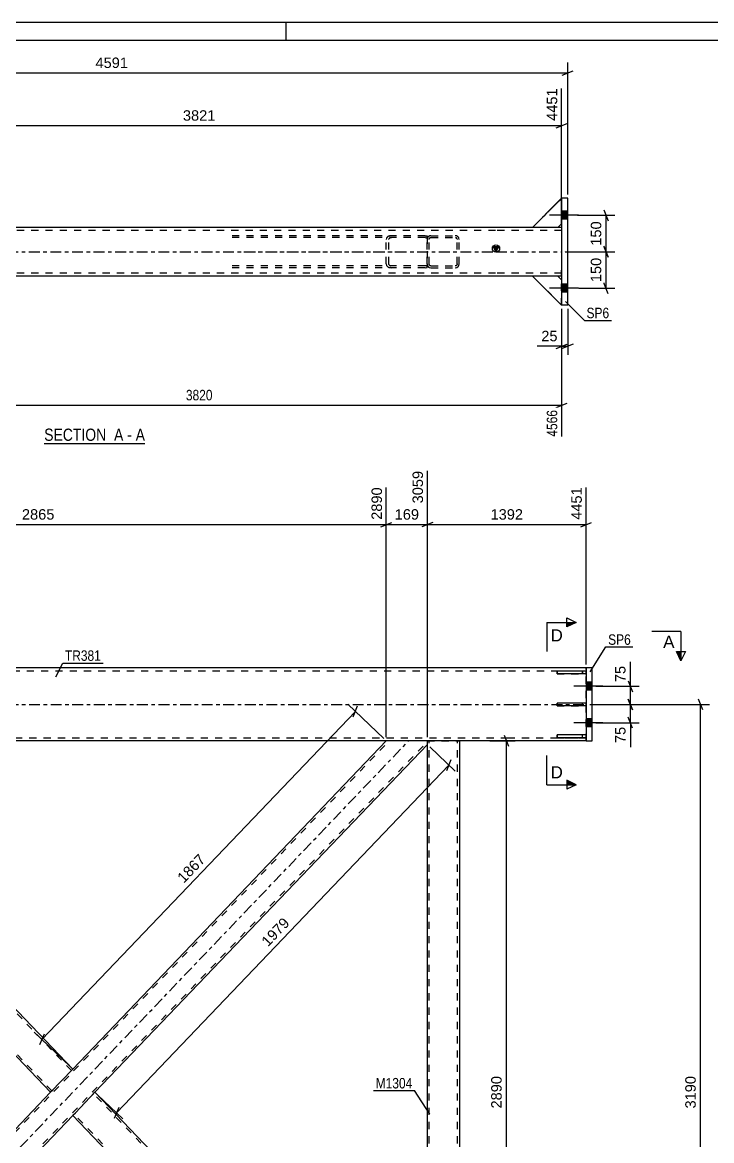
# Model space of a CAD drawing. Header units: millimetres. Extents: x 0 to 841, y 0 to 594.
# Drawn here: x 138.6 to 327.7, y 287.4 to 594 of the extents above; entities that cross this region are included whole.
import ezdxf

# ---------------------------------------------------------------- set-up
doc = ezdxf.new("R2010")
doc.units = ezdxf.units.MM
doc.linetypes.add('DXK_LINE_DOT2', pattern=[3.9198, 1.9599, -1.9599])
doc.linetypes.add('DXK_LINE_DOT3', pattern=[5.9187, 2.979, -0.9799, 0.9799, -0.9799])
doc.styles.add('Arial', font='ARIAL.TTF', dxfattribs={"height": 0.2})
doc.styles.add('Arial Narrow', font='ARIALN.TTF', dxfattribs={"height": 0.2})

# ---------------------------------------------------------------- blocks, each defined once
blk = doc.blocks.new('Unknown-318890688-1126')
at = {"color": 5, "linetype": 'Continuous'}
for p, q in [((841, 594), (0, 594)), ((211, 589), (211, 594)), ((836, 589), (5, 589))]:
    blk.add_line(p, q, dxfattribs=at)
blk = doc.blocks.new('Unknown-318890688-16 - 2944')
at = {"color": 6, "linetype": 'Continuous'}
blk.add_line((144.64, 478.52), (172.28, 478.52), dxfattribs=at)
at = {"color": 0, "linetype": 'Continuous'}
blk.add_wipeout([(162.75, 479.27), (162.75, 482.77), (144.64, 482.77), (144.64, 479.27)], dxfattribs=at)
at = {"color": 7, "linetype": 'Continuous', "style": 'Arial Narrow'}
blk.add_text('SECTION ', height=3.34, dxfattribs=at).set_placement((144.64, 479.27))
at = {"color": 0, "linetype": 'Continuous'}
blk.add_wipeout([(166.35, 479.27), (166.35, 482.77), (163.8, 482.77), (163.8, 479.27)], dxfattribs=at)
blk.add_wipeout([(168.68, 479.27), (168.68, 482.77), (167.4, 482.77), (167.4, 479.27)], dxfattribs=at)
at = {"color": 7, "linetype": 'Continuous', "style": 'Arial Narrow'}
blk.add_text('A', height=3.34, dxfattribs=at).set_placement((163.8, 479.27))
at = {"color": 0, "linetype": 'Continuous'}
blk.add_wipeout([(172.28, 479.27), (172.28, 482.77), (169.73, 482.77), (169.73, 479.27)], dxfattribs=at)
at = {"color": 7, "linetype": 'Continuous', "style": 'Arial Narrow'}
for s, p in [('A', (169.73, 479.27)), ('-', (167.4, 479.27))]:
    blk.add_text(s, height=3.34, dxfattribs=at).set_placement(p)
blk = doc.blocks.new('Part-318890688-4358 - 4290')
at = {"color": 7, "linetype": 'DXK_LINE_DOT2'}
for p, q in [((249.74, 396.98), (258.54, 396.98)), ((249.74, 396.01), (249.74, 396.98)), ((250.27, 204.31), (250.27, 396.98)), ((258.01, 204.31), (258.01, 396.98)), ((249.74, 204.31), (249.74, 205.28)), ((258.54, 204.31), (249.74, 204.31))]:
    blk.add_line(p, q, dxfattribs=at)
at = {"color": 2, "linetype": 'Continuous'}
for p, q in [((249.74, 205.28), (249.74, 396.01)), ((258.54, 396.98), (258.54, 204.31))]:
    blk.add_line(p, q, dxfattribs=at)
blk = doc.blocks.new('Part-318890688-4352 - 4290')
at = {"color": 2, "linetype": 'Continuous'}
for p, q in [((153.21, 295.05), (158.56, 300.64)), ((249.74, 205.28), (158.56, 300.64)), ((152.47, 294.28), (153.21, 295.05)), ((238.49, 204.31), (152.47, 294.28)), ((249.74, 204.83), (249.74, 205.28)), ((249.76, 204.31), (249.74, 204.83))]:
    blk.add_line(p, q, dxfattribs=at)
at = {"color": 7, "linetype": 'DXK_LINE_DOT2'}
for p, q in [((249.74, 204.51), (158.19, 300.26)), ((152.53, 294.33), (153.21, 295.05)), ((152.84, 294.66), (152.87, 294.69)), ((239.23, 204.31), (152.84, 294.66)), ((249.76, 204.31), (238.49, 204.31)), ((249.74, 204.31), (249.74, 204.51)), ((249.74, 204.33), (249.74, 204.31))]:
    blk.add_line(p, q, dxfattribs=at)
blk = doc.blocks.new('Part-318890688-4362 - 4290')
at = {"color": 2, "linetype": 'Continuous'}
for p, q in [((285.31, 406.58), (285.31, 407.38)), ((293.31, 407.38), (285.31, 407.38)), ((293.31, 406.58), (285.31, 406.58)), ((293.31, 407.38), (293.31, 406.58))]:
    blk.add_line(p, q, dxfattribs=at)
at = {"color": 7, "linetype": 'DXK_LINE_DOT2'}
for p, q in [((292.31, 406.58), (292.31, 407.38)), ((293.31, 407.38), (293.31, 407.38)), ((293.31, 407.38), (293.31, 407.38)), ((293.31, 406.58), (293.31, 406.58)), ((293.31, 406.58), (293.31, 406.58))]:
    blk.add_line(p, q, dxfattribs=at)
blk = doc.blocks.new('Part-318890688-4377 - 4290')
at = {"color": 7, "linetype": 'DXK_LINE_DOT2'}
for p, q in [((55.2, 204.51), (239.23, 396.98)), ((65.72, 204.31), (249.74, 396.78)), ((249.76, 396.98), (238.49, 396.98)), ((249.74, 396.78), (249.74, 396.98)), ((152.47, 307.01), (146.38, 300.64)), ((152.47, 294.28), (158.56, 300.64)), ((66.45, 204.31), (55.19, 204.31)), ((55.2, 204.31), (55.2, 204.51))]:
    blk.add_line(p, q, dxfattribs=at)
at = {"color": 7, "linetype": 'DXK_LINE_DOT3'}
blk.add_line((60.37, 204.31), (244.58, 396.98), dxfattribs=at)
at = {"color": 2, "linetype": 'Continuous'}
for p, q in [((238.49, 396.98), (152.47, 307.01)), ((249.74, 396.01), (158.56, 300.64)), ((249.74, 396.46), (249.76, 396.98)), ((249.74, 396.01), (249.74, 396.46)), ((55.2, 205.28), (146.38, 300.64)), ((152.47, 294.28), (66.45, 204.31)), ((55.2, 204.83), (55.19, 204.31)), ((55.2, 205.28), (55.2, 204.83))]:
    blk.add_line(p, q, dxfattribs=at)
blk = doc.blocks.new('Part-318890688-4360 - 4290')
at = {"color": 2, "linetype": 'Continuous'}
for p, q in [((285.31, 397.81), (285.31, 398.61)), ((293.31, 398.61), (285.31, 398.61)), ((293.31, 397.81), (293.31, 398.61)), ((293.31, 397.81), (285.31, 397.81))]:
    blk.add_line(p, q, dxfattribs=at)
at = {"color": 7, "linetype": 'DXK_LINE_DOT2'}
for p, q in [((292.31, 397.81), (292.31, 398.61)), ((293.31, 398.61), (293.31, 398.61)), ((293.31, 398.61), (293.31, 398.61)), ((293.31, 397.81), (293.31, 397.81)), ((293.31, 397.81), (293.31, 397.81))]:
    blk.add_line(p, q, dxfattribs=at)
blk = doc.blocks.new('Part-318890688-4318 - 4290')
at = {"color": 7, "linetype": 'DXK_LINE_DOT2'}
for p, q in [((293.31, 416.14), (285.31, 416.14)), ((285.31, 416.14), (285.31, 415.34)), ((285.31, 415.34), (293.31, 415.34)), ((292.31, 416.14), (292.31, 415.34)), ((293.31, 415.34), (293.31, 416.14))]:
    blk.add_line(p, q, dxfattribs=at)
blk = doc.blocks.new('Part-318890688-4319 - 4290')
at = {"color": 7, "linetype": 'DXK_LINE_DOT2'}
for p, q in [((293.31, 398.61), (285.31, 398.61)), ((285.31, 398.61), (285.31, 397.81)), ((292.31, 397.81), (292.31, 398.61)), ((293.31, 397.81), (293.31, 398.61)), ((285.31, 397.81), (293.31, 397.81))]:
    blk.add_line(p, q, dxfattribs=at)
blk = doc.blocks.new('Part-318890688-4324 - 4290')
at = {"color": 7, "linetype": 'DXK_LINE_DOT2'}
for p, q in [((45.8, 416.98), (45.8, 396.98)), ((63.47, 416.98), (45.8, 416.98)), ((45.8, 416.18), (271.87, 416.18)), ((271.97, 416.18), (293.31, 416.18)), ((293.31, 396.98), (293.31, 416.98)), ((271.87, 397.78), (45.8, 397.78)), ((63.47, 396.98), (45.8, 396.98)), ((293.31, 397.78), (271.97, 397.78))]:
    blk.add_line(p, q, dxfattribs=at)
at = {"color": 2, "linetype": 'Continuous'}
for p, q in [((271.87, 416.98), (63.47, 416.98)), ((293.31, 416.98), (271.97, 416.98)), ((271.87, 396.98), (63.47, 396.98)), ((293.31, 396.98), (271.97, 396.98))]:
    blk.add_line(p, q, dxfattribs=at)
at = {"color": 7, "linetype": 'DXK_LINE_DOT3'}
for p, q in [((45.8, 406.98), (271.87, 406.98)), ((271.97, 406.98), (293.31, 406.98))]:
    blk.add_line(p, q, dxfattribs=at)
blk = doc.blocks.new('Bolt-318890688-4325 - 4290')
at = {"linetype": 'Continuous'}
for points in [[(293.31, 413.08), (293.31, 410.88), (294.97, 410.88), (294.97, 413.08)], [(293.31, 413.08), (293.31, 410.88), (294.97, 410.88), (294.97, 413.08)], [(293.31, 403.08), (293.31, 400.88), (294.97, 400.88), (294.97, 403.08)], [(293.31, 403.08), (293.31, 400.88), (294.97, 400.88), (294.97, 403.08)]]:
    blk.add_hatch(color=1, dxfattribs=at).paths.add_polyline_path(points)
at = {"color": 1, "linetype": 'Continuous'}
for p, q in [((297.91, 411.98), (289.97, 411.98)), ((297.91, 411.98), (289.97, 411.98)), ((294.97, 413.08), (293.31, 413.08)), ((294.97, 413.08), (293.31, 413.08)), ((294.97, 410.88), (293.31, 410.88)), ((294.97, 410.88), (293.31, 410.88)), ((297.91, 401.98), (289.97, 401.98)), ((297.91, 401.98), (289.97, 401.98)), ((294.97, 403.08), (293.31, 403.08)), ((294.97, 403.08), (293.31, 403.08)), ((294.97, 400.88), (293.31, 400.88)), ((294.97, 400.88), (293.31, 400.88))]:
    blk.add_line(p, q, dxfattribs=at)
blk = doc.blocks.new('Part-318890688-4382 - 4290')
at = {"color": 2, "linetype": 'Continuous'}
for p, q in [((294.97, 416.98), (293.31, 416.98)), ((293.31, 416.98), (293.31, 396.98)), ((294.97, 396.98), (294.97, 416.98)), ((293.31, 396.98), (294.97, 396.98))]:
    blk.add_line(p, q, dxfattribs=at)
blk = doc.blocks.new('Part-318890688-4341 - 4290')
at = {"color": 7, "linetype": 'DXK_LINE_DOT2'}
for p, q in [((66.45, 396.98), (55.19, 396.98)), ((55.2, 396.46), (55.19, 396.98)), ((55.2, 396.78), (55.2, 396.98)), ((146.75, 301.03), (55.2, 396.78)), ((55.2, 396.01), (55.2, 396.46)), ((58.28, 392.79), (55.2, 396.01)), ((152.1, 306.62), (65.72, 396.98)), ((146.75, 301.03), (146.78, 301.06))]:
    blk.add_line(p, q, dxfattribs=at)
at = {"color": 2, "linetype": 'Continuous'}
for p, q in [((152.47, 307.01), (66.45, 396.98)), ((146.38, 300.64), (58.28, 392.79)), ((152.47, 307.01), (146.38, 300.64))]:
    blk.add_line(p, q, dxfattribs=at)
blk = doc.blocks.new('Part-318890688-4359 - 4290')
at = {"color": 7, "linetype": 'DXK_LINE_DOT2'}
for p, q in [((293.31, 407.38), (285.31, 407.38)), ((285.31, 407.38), (285.31, 406.58)), ((285.31, 406.58), (293.31, 406.58)), ((292.31, 406.58), (292.31, 407.38)), ((293.31, 406.58), (293.31, 407.38))]:
    blk.add_line(p, q, dxfattribs=at)
blk = doc.blocks.new('Part-318890688-4361 - 4290')
at = {"color": 2, "linetype": 'Continuous'}
for p, q in [((285.31, 415.34), (285.31, 416.14)), ((293.31, 416.14), (285.31, 416.14)), ((293.31, 415.34), (285.31, 415.34)), ((293.31, 416.14), (293.31, 415.34))]:
    blk.add_line(p, q, dxfattribs=at)
at = {"color": 7, "linetype": 'DXK_LINE_DOT2'}
for p, q in [((292.31, 415.34), (292.31, 416.14)), ((293.31, 416.14), (293.31, 416.14)), ((293.31, 416.14), (293.31, 416.14)), ((293.31, 415.34), (293.31, 415.34)), ((293.31, 415.34), (293.31, 415.34))]:
    blk.add_line(p, q, dxfattribs=at)
blk = doc.blocks.new('Part-318890688-3047 - 2944')
at = {"color": 7, "linetype": 'DXK_LINE_DOT2'}
for p, q in [((249.12, 535.51), (194.78, 535.51)), ((249.12, 534.97), (194.78, 534.97)), ((238.53, 534.85), (238.42, 534.44)), ((238.42, 527.77), (238.42, 534.44)), ((239.16, 534.44), (239.22, 534.65)), ((239.16, 527.77), (239.16, 534.44)), ((239.9, 535.51), (239.33, 535.43)), ((239.62, 534.93), (239.9, 534.97)), ((249.12, 535.51), (249.69, 535.43)), ((249.12, 534.97), (249.4, 534.93)), ((249.4, 534.93), (249.64, 534.82)), ((249.64, 534.82), (249.67, 534.79)), ((249.67, 534.79), (249.69, 535.43)), ((249.69, 535.43), (249.67, 535.2)), ((249.67, 535.2), (249.67, 527.02)), ((238.42, 527.77), (238.53, 527.37)), ((239.22, 527.57), (239.16, 527.77)), ((249.64, 527.4), (249.4, 527.28)), ((249.67, 527.43), (249.64, 527.4)), ((249.69, 526.79), (249.67, 527.43)), ((249.12, 527.24), (194.78, 527.24)), ((249.12, 526.71), (194.78, 526.71)), ((239.33, 526.79), (239.9, 526.71)), ((239.9, 527.24), (239.62, 527.28)), ((249.4, 527.28), (249.12, 527.24)), ((249.12, 526.71), (249.69, 526.79)), ((249.69, 526.79), (249.67, 527.02))]:
    blk.add_line(p, q, dxfattribs=at)
at = {"color": 7, "linetype": 'DXK_LINE_DOT3'}
blk.add_line((199.39, 531.11), (244.51, 531.11), dxfattribs=at)
at = {"color": 7, "linetype": 'DXK_LINE_DOT2'}
for centre, radius, start, end in [((239.67, 534.12), 1.35, 104.3889, 147.3288), ((239.78, 534.28), 0.673, 104.3889, 147.3288), ((239.67, 528.09), 1.35, 212.6712, 255.6111), ((239.78, 527.93), 0.673, 212.6712, 255.6111)]:
    blk.add_arc(centre, radius, start, end, dxfattribs=at)
blk = doc.blocks.new('Part-318890688-3053 - 2944')
at = {"color": 7, "linetype": 'DXK_LINE_DOT2'}
for p, q in [((278.57, 537.77), (286.57, 545.77)), ((286.57, 545.77), (286.57, 538.77)), ((285.57, 537.77), (278.57, 537.77)), ((286.57, 538.77), (285.57, 537.77))]:
    blk.add_line(p, q, dxfattribs=at)
at = {"color": 7, "linetype": 'DXK_LINE_DOT3'}
for p, q in [((278.57, 537.77), (286.57, 545.77)), ((286.57, 537.77), (278.57, 537.77))]:
    blk.add_line(p, q, dxfattribs=at)
blk = doc.blocks.new('Part-318890688-3055 - 2944')
at = {"color": 7, "linetype": 'DXK_LINE_DOT2'}
for p, q in [((278.57, 537.77), (286.57, 545.77)), ((286.57, 545.77), (286.57, 538.77)), ((285.57, 537.77), (278.57, 537.77)), ((286.57, 538.77), (285.57, 537.77))]:
    blk.add_line(p, q, dxfattribs=at)
at = {"color": 7, "linetype": 'DXK_LINE_DOT3'}
for p, q in [((278.57, 537.77), (286.57, 545.77)), ((286.57, 537.77), (278.57, 537.77))]:
    blk.add_line(p, q, dxfattribs=at)
blk = doc.blocks.new('Part-318890688-3019 - 2944')
at = {"color": 2, "linetype": 'Continuous'}
for p, q in [((288.24, 545.77), (286.57, 545.77)), ((286.57, 545.77), (286.57, 516.44)), ((288.24, 516.44), (288.24, 545.77)), ((288.24, 516.44), (286.57, 516.44))]:
    blk.add_line(p, q, dxfattribs=at)
at = {"color": 7, "linetype": 'DXK_LINE_DOT3'}
blk.add_line((287.4, 531.11), (287.4, 531.11), dxfattribs=at)
blk = doc.blocks.new('Part-318890688-3073 - 2944')
at = {"color": 7, "linetype": 'DXK_LINE_DOT2'}
for p, q in [((285.57, 524.44), (278.57, 524.44)), ((278.57, 524.44), (286.57, 516.44)), ((286.57, 523.44), (285.57, 524.44)), ((286.57, 516.44), (286.57, 523.44))]:
    blk.add_line(p, q, dxfattribs=at)
at = {"color": 7, "linetype": 'DXK_LINE_DOT3'}
for p, q in [((286.57, 524.44), (278.57, 524.44)), ((278.57, 524.44), (286.57, 516.44))]:
    blk.add_line(p, q, dxfattribs=at)
blk = doc.blocks.new('Part-318890688-3025 - 2944')
at = {"color": 7, "linetype": 'DXK_LINE_DOT2'}
for p, q in [((249.75, 534.85), (249.67, 534.44)), ((249.67, 527.77), (249.67, 534.44)), ((250.2, 534.44), (250.25, 534.65)), ((250.2, 527.77), (250.2, 534.44)), ((250.74, 535.51), (250.33, 535.43)), ((250.53, 534.93), (250.74, 534.97)), ((250.74, 535.51), (257.4, 535.51)), ((250.74, 534.97), (257.4, 534.97)), ((257.81, 535.43), (257.4, 535.51)), ((257.4, 534.97), (257.61, 534.93)), ((257.9, 534.65), (257.94, 534.44)), ((257.94, 527.77), (257.94, 534.44)), ((258.47, 534.44), (258.39, 534.85)), ((258.47, 527.77), (258.47, 534.44)), ((249.67, 527.77), (249.75, 527.37)), ((250.25, 527.57), (250.2, 527.77)), ((257.94, 527.77), (257.9, 527.57)), ((258.39, 527.37), (258.47, 527.77)), ((250.33, 526.79), (250.74, 526.71)), ((250.74, 527.24), (250.53, 527.28)), ((250.74, 527.24), (257.4, 527.24)), ((250.74, 526.71), (257.4, 526.71)), ((257.61, 527.28), (257.4, 527.24)), ((257.4, 526.71), (257.81, 526.79))]:
    blk.add_line(p, q, dxfattribs=at)
at = {"color": 7, "linetype": 'DXK_LINE_DOT3'}
blk.add_line((254.07, 531.11), (254.07, 531.11), dxfattribs=at)
at = {"color": 7, "linetype": 'DXK_LINE_DOT2'}
for centre, radius, start, end in [((250.74, 534.44), 1.07, 112.5, 157.5), ((250.74, 534.44), 0.533, 112.5, 157.5), ((257.4, 534.44), 0.533, 22.5, 67.5), ((257.4, 534.44), 1.07, 22.5, 67.5), ((250.74, 527.77), 1.07, 202.5, 247.5), ((250.74, 527.77), 0.533, 202.5, 247.5), ((257.4, 527.77), 0.533, 292.5, 337.5), ((257.4, 527.77), 1.07, 292.5, 337.5)]:
    blk.add_arc(centre, radius, start, end, dxfattribs=at)
blk = doc.blocks.new('Part-318890688-3049 - 2944')
at = {"color": 2, "linetype": 'Continuous'}
for p, q in [((285.57, 524.44), (278.57, 524.44)), ((278.57, 524.44), (286.57, 516.44)), ((286.57, 523.44), (285.57, 524.44))]:
    blk.add_line(p, q, dxfattribs=at)
at = {"color": 7, "linetype": 'DXK_LINE_DOT3'}
for p, q in [((286.57, 524.44), (278.57, 524.44)), ((278.57, 524.44), (286.57, 516.44))]:
    blk.add_line(p, q, dxfattribs=at)
at = {"color": 7, "linetype": 'DXK_LINE_DOT2'}
for p, q in [((286.57, 523.44), (286.57, 523.44)), ((286.57, 523.44), (286.57, 523.44)), ((286.57, 516.44), (286.57, 523.44)), ((286.57, 516.44), (286.57, 516.44)), ((286.57, 516.44), (286.57, 516.44))]:
    blk.add_line(p, q, dxfattribs=at)
blk = doc.blocks.new('Part-318890688-3052 - 2944')
at = {"color": 7, "linetype": 'DXK_LINE_DOT2'}
for p, q in [((285.57, 524.44), (278.57, 524.44)), ((278.57, 524.44), (286.57, 516.44)), ((286.57, 523.44), (285.57, 524.44)), ((286.57, 516.44), (286.57, 523.44))]:
    blk.add_line(p, q, dxfattribs=at)
at = {"color": 7, "linetype": 'DXK_LINE_DOT3'}
for p, q in [((286.57, 524.44), (278.57, 524.44)), ((278.57, 524.44), (286.57, 516.44))]:
    blk.add_line(p, q, dxfattribs=at)
blk = doc.blocks.new('Part-318890688-3054 - 2944')
at = {"color": 2, "linetype": 'Continuous'}
for p, q in [((286.57, 545.77), (278.57, 537.77)), ((285.57, 537.77), (278.57, 537.77)), ((286.57, 538.77), (285.57, 537.77))]:
    blk.add_line(p, q, dxfattribs=at)
at = {"color": 7, "linetype": 'DXK_LINE_DOT3'}
for p, q in [((278.57, 537.77), (286.57, 545.77)), ((286.57, 537.77), (278.57, 537.77))]:
    blk.add_line(p, q, dxfattribs=at)
at = {"color": 7, "linetype": 'DXK_LINE_DOT2'}
for p, q in [((286.57, 545.77), (286.57, 545.77)), ((286.57, 545.77), (286.57, 538.77)), ((286.57, 545.77), (286.57, 545.77)), ((286.57, 538.77), (286.57, 538.77)), ((286.57, 538.77), (286.57, 538.77))]:
    blk.add_line(p, q, dxfattribs=at)
blk = doc.blocks.new('Part-318890688-3063 - 2944')
at = {"linetype": 'Continuous'}
blk.add_hatch(color=2, dxfattribs=at).paths.add_polyline_path([(268.57, 531.11), (267.77, 532.51), (269.37, 532.51)])
at = {"color": 2, "linetype": 'Continuous'}
for p, q in [((45.74, 537.77), (45.74, 536.17)), ((87.71, 537.77), (55.74, 537.77)), ((268.47, 537.77), (98.4, 537.77)), ((278.57, 537.77), (268.57, 537.77)), ((286.57, 537.77), (285.57, 537.77)), ((45.74, 526.04), (45.74, 536.17)), ((286.57, 536.17), (286.57, 526.04)), ((268.57, 531.11), (267.77, 532.51)), ((267.77, 532.51), (269.37, 532.51)), ((269.37, 532.51), (268.57, 531.11)), ((45.74, 524.44), (45.74, 526.04)), ((87.77, 524.44), (55.74, 524.44)), ((268.47, 524.44), (98.47, 524.44)), ((278.57, 524.44), (268.57, 524.44)), ((286.57, 524.44), (285.57, 524.44))]:
    blk.add_line(p, q, dxfattribs=at)
at = {"color": 7, "linetype": 'DXK_LINE_DOT2'}
for p, q in [((45.74, 537.77), (45.74, 537.31)), ((55.74, 537.77), (45.74, 537.77)), ((268.47, 536.97), (45.74, 536.97)), ((98.4, 537.77), (87.71, 537.77)), ((286.57, 536.97), (268.57, 536.97)), ((285.57, 537.77), (278.57, 537.77)), ((286.57, 537.77), (286.57, 536.17)), ((286.57, 537.77), (286.57, 537.31)), ((45.74, 526.04), (45.74, 524.56)), ((268.47, 525.24), (45.74, 525.24)), ((55.74, 524.44), (45.74, 524.44)), ((98.47, 524.44), (87.77, 524.44)), ((286.57, 525.24), (268.57, 525.24)), ((285.57, 524.44), (278.57, 524.44)), ((286.57, 524.44), (286.57, 526.04))]:
    blk.add_line(p, q, dxfattribs=at)
at = {"color": 7, "linetype": 'DXK_LINE_DOT3'}
for p, q in [((45.74, 531.11), (268.47, 531.11)), ((268.57, 531.11), (286.57, 531.11))]:
    blk.add_line(p, q, dxfattribs=at)
at = {"color": 2, "linetype": 'Continuous'}
blk.add_circle((268.57, 532.01), 1, dxfattribs=at)
blk = doc.blocks.new('Bolt-318890688-3069 - 2944')
at = {"linetype": 'Continuous'}
for points in [[(286.57, 542.21), (286.57, 540.01), (288.24, 540.01), (288.24, 542.21)], [(286.57, 542.21), (286.57, 540.01), (288.24, 540.01), (288.24, 542.21)], [(286.57, 522.21), (286.57, 520.01), (288.24, 520.01), (288.24, 522.21)], [(286.57, 522.21), (286.57, 520.01), (288.24, 520.01), (288.24, 522.21)]]:
    blk.add_hatch(color=1, dxfattribs=at).paths.add_polyline_path(points)
at = {"color": 1, "linetype": 'Continuous'}
for p, q in [((291.17, 541.11), (283.24, 541.11)), ((291.17, 541.11), (283.24, 541.11)), ((288.24, 542.21), (286.57, 542.21)), ((288.24, 542.21), (286.57, 542.21)), ((288.24, 540.01), (286.57, 540.01)), ((288.24, 540.01), (286.57, 540.01)), ((288.24, 522.21), (286.57, 522.21)), ((288.24, 522.21), (286.57, 522.21)), ((291.17, 521.11), (283.24, 521.11)), ((291.17, 521.11), (283.24, 521.11)), ((288.24, 520.01), (286.57, 520.01)), ((288.24, 520.01), (286.57, 520.01))]:
    blk.add_line(p, q, dxfattribs=at)
blk = doc.blocks.new('StraightDimension-318890688-4798 - 4290')
at = {"color": 7, "linetype": 'Continuous'}
for p, q in [((250.46, 395.32), (257.39, 388.7)), ((164.47, 294.99), (255.65, 390.36)), ((255.05, 388.86), (256.25, 391.85)), ((159.28, 299.95), (166.2, 293.33)), ((165.07, 296.49), (163.87, 293.49))]:
    blk.add_line(p, q, dxfattribs=at)
at = {"color": 0}
blk.add_wipeout([(213.01, 346.84), (209.97, 349.74), (202.99, 342.45), (206.03, 339.54)], dxfattribs=at)
at = {"color": 3, "style": 'Arial'}
blk.add_text('1979', height=2.865, rotation=46.2835, dxfattribs=at).set_placement((206.01, 340.39))
blk = doc.blocks.new('StraightDimension-318890688-4832 - 4290')
at = {"color": 7, "linetype": 'Continuous'}
for p, q in [((143.98, 315.13), (230, 405.09)), ((237.77, 397.67), (227.94, 407.06)), ((229.4, 403.59), (230.6, 406.59)), ((151.75, 307.7), (141.92, 317.1)), ((144.59, 316.62), (143.38, 313.63))]:
    blk.add_line(p, q, dxfattribs=at)
at = {"color": 0}
blk.add_wipeout([(189.94, 364.28), (186.9, 367.18), (179.93, 359.88), (182.96, 356.98)], dxfattribs=at)
at = {"color": 3, "style": 'Arial'}
blk.add_text('1867', height=2.865, rotation=46.2835, dxfattribs=at).set_placement((182.94, 357.83))
blk = doc.blocks.new('StraightDimension-318890688-4536 - 4290')
at = {"color": 7, "linetype": 'Continuous'}
for p, q in [((47.47, 432.2), (47.47, 470.15)), ((238.49, 397.98), (238.49, 466.5)), ((48.97, 456.91), (45.97, 455.71)), ((236.99, 455.71), (239.99, 456.91)), ((47.47, 456.31), (238.49, 456.31))]:
    blk.add_line(p, q, dxfattribs=at)
at = {"color": 0, "linetype": 'Continuous'}
blk.add_wipeout([(237.89, 467.1), (233.69, 467.1), (233.69, 457.01), (237.89, 457.01)], dxfattribs=at)
at = {"color": 0}
blk.add_wipeout([(148.03, 457.06), (148.03, 461.26), (137.93, 461.26), (137.93, 457.06)], dxfattribs=at)
at = {"color": 3, "linetype": 'Continuous', "style": 'Arial'}
blk.add_text('2890', height=2.865, rotation=90.0002, dxfattribs=at).set_placement((237.29, 457.61))
at = {"color": 3, "style": 'Arial'}
blk.add_text('2865', height=2.865, dxfattribs=at).set_placement((138.53, 457.66))
blk = doc.blocks.new('StraightDimension-318890688-4549 - 4290')
at = {"color": 7, "linetype": 'Continuous'}
for p, q in [((249.74, 397.98), (249.74, 471)), ((238.49, 397.98), (238.49, 466.5)), ((236.99, 455.71), (239.99, 456.91)), ((251.24, 456.91), (248.24, 455.71)), ((238.49, 456.31), (249.74, 456.31))]:
    blk.add_line(p, q, dxfattribs=at)
at = {"color": 0}
blk.add_wipeout([(248.05, 457.06), (248.05, 461.26), (240.18, 461.26), (240.18, 457.06)], dxfattribs=at)
at = {"color": 0, "linetype": 'Continuous'}
blk.add_wipeout([(249.14, 471.6), (244.94, 471.6), (244.94, 461.51), (249.14, 461.51)], dxfattribs=at)
at = {"color": 3, "linetype": 'Continuous', "style": 'Arial'}
blk.add_text('3059', height=2.865, rotation=90.0002, dxfattribs=at).set_placement((248.54, 462.11))
at = {"color": 3, "style": 'Arial'}
blk.add_text('169', height=2.865, dxfattribs=at).set_placement((240.78, 457.66))
blk = doc.blocks.new('StraightDimension-318890688-4562 - 4290')
at = {"color": 7, "linetype": 'Continuous'}
for p, q in [((249.74, 397.98), (249.74, 471)), ((293.31, 417.98), (293.31, 466.5)), ((251.24, 456.91), (248.24, 455.71)), ((291.81, 455.71), (294.81, 456.91)), ((249.74, 456.31), (293.31, 456.31))]:
    blk.add_line(p, q, dxfattribs=at)
at = {"color": 0, "linetype": 'Continuous'}
blk.add_wipeout([(292.71, 467.1), (288.51, 467.1), (288.51, 457.01), (292.71, 457.01)], dxfattribs=at)
at = {"color": 0}
blk.add_wipeout([(276.57, 457.06), (276.57, 461.26), (266.48, 461.26), (266.48, 457.06)], dxfattribs=at)
at = {"color": 3, "linetype": 'Continuous', "style": 'Arial'}
blk.add_text('4451', height=2.865, rotation=90.0002, dxfattribs=at).set_placement((292.11, 457.61))
at = {"color": 3, "style": 'Arial'}
blk.add_text('1392', height=2.865, dxfattribs=at).set_placement((267.08, 457.66))
blk = doc.blocks.new('StraightDimension-318890688-4812 - 4290')
at = {"color": 7, "linetype": 'Continuous'}
for p, q in [((304.85, 408.48), (306.05, 405.48)), ((294.31, 406.98), (307.85, 406.98)), ((305.45, 401.98), (305.45, 406.98)), ((295.97, 401.98), (307.85, 401.98)), ((306.05, 400.48), (304.85, 403.48))]:
    blk.add_line(p, q, dxfattribs=at)
at = {"color": 0}
blk.add_wipeout([(304.7, 401.45), (300.5, 401.45), (300.5, 395.8), (304.7, 395.8)], dxfattribs=at)
at = {"color": 7, "linetype": 'Continuous'}
blk.add_line((305.45, 401.98), (305.45, 395.28), dxfattribs=at)
blk.add_line((305.45, 401.98), (305.45, 395.28), dxfattribs=at)
at = {"color": 3, "style": 'Arial'}
blk.add_text('75', height=2.865, rotation=90.0002, dxfattribs=at).set_placement((304.1, 396.4))
blk = doc.blocks.new('StraightDimension-318890688-4821 - 4290')
at = {"color": 7, "linetype": 'Continuous'}
for p, q in [((295.97, 411.98), (307.85, 411.98)), ((304.85, 413.48), (306.05, 410.48)), ((305.45, 406.98), (305.45, 411.98)), ((306.05, 405.48), (304.85, 408.48)), ((294.31, 406.98), (307.85, 406.98))]:
    blk.add_line(p, q, dxfattribs=at)
at = {"color": 0}
blk.add_wipeout([(304.7, 418.15), (300.5, 418.15), (300.5, 412.5), (304.7, 412.5)], dxfattribs=at)
at = {"color": 7, "linetype": 'Continuous'}
blk.add_line((305.45, 411.98), (305.45, 418.67), dxfattribs=at)
blk.add_line((305.45, 411.98), (305.45, 418.67), dxfattribs=at)
at = {"color": 3, "style": 'Arial'}
blk.add_text('75', height=2.865, rotation=90.0002, dxfattribs=at).set_placement((304.1, 413.1))
blk = doc.blocks.new('StraightDimension-318890688-4860 - 4290')
at = {"color": 7, "linetype": 'Continuous'}
for p, q in [((266.89, 396.98), (273.87, 396.98)), ((272.07, 395.48), (270.87, 398.48)), ((271.47, 204.31), (271.47, 396.98)), ((270.87, 205.81), (272.07, 202.81)), ((264.41, 204.31), (273.87, 204.31))]:
    blk.add_line(p, q, dxfattribs=at)
at = {"color": 0}
blk.add_wipeout([(270.72, 305.69), (266.52, 305.69), (266.52, 295.6), (270.72, 295.6)], dxfattribs=at)
at = {"color": 3, "style": 'Arial'}
blk.add_text('2890', height=2.865, rotation=90.0002, dxfattribs=at).set_placement((270.12, 296.2))
blk = doc.blocks.new('StraightDimension-318890688-4871 - 4290')
at = {"color": 7, "linetype": 'Continuous'}
for p, q in [((325.31, 405.48), (324.11, 408.48)), ((294.31, 406.98), (327.11, 406.98)), ((324.71, 194.31), (324.71, 406.98)), ((285.64, 194.31), (327.11, 194.31)), ((324.11, 195.81), (325.31, 192.81))]:
    blk.add_line(p, q, dxfattribs=at)
at = {"color": 0}
blk.add_wipeout([(323.96, 305.69), (319.76, 305.69), (319.76, 295.6), (323.96, 295.6)], dxfattribs=at)
at = {"color": 3, "style": 'Arial'}
blk.add_text('3190', height=2.865, rotation=90.0002, dxfattribs=at).set_placement((323.36, 296.2))
blk = doc.blocks.new('StraightDimension-318890688-3116 - 2944')
at = {"color": 7, "linetype": 'Continuous'}
for p, q in [((87.71, 538.77), (87.71, 573.66)), ((286.57, 538.77), (286.57, 575.88)), ((89.21, 566.29), (86.21, 565.09)), ((87.71, 565.69), (286.57, 565.69)), ((285.07, 565.09), (288.07, 566.29))]:
    blk.add_line(p, q, dxfattribs=at)
at = {"color": 0, "linetype": 'Continuous'}
blk.add_wipeout([(285.97, 576.48), (281.77, 576.48), (281.77, 566.39), (285.97, 566.39)], dxfattribs=at)
at = {"color": 0}
blk.add_wipeout([(192.19, 566.44), (192.19, 570.64), (182.09, 570.64), (182.09, 566.44)], dxfattribs=at)
at = {"color": 3, "linetype": 'Continuous', "style": 'Arial'}
blk.add_text('4451', height=2.865, rotation=90.0002, dxfattribs=at).set_placement((285.37, 566.99))
at = {"color": 3, "style": 'Arial'}
blk.add_text('3821', height=2.865, dxfattribs=at).set_placement((182.69, 567.04))
blk = doc.blocks.new('StraightDimension-318890688-3147 - 2944')
at = {"color": 7, "linetype": 'Continuous'}
for p, q in [((286.57, 515.44), (286.57, 502.81)), ((288.24, 515.44), (288.24, 502.81)), ((285.07, 504.61), (288.07, 505.81)), ((286.57, 505.21), (288.24, 505.21)), ((289.74, 505.81), (286.74, 504.61))]:
    blk.add_line(p, q, dxfattribs=at)
at = {"color": 0}
blk.add_wipeout([(286.05, 505.96), (286.05, 510.16), (280.4, 510.16), (280.4, 505.96)], dxfattribs=at)
at = {"color": 7, "linetype": 'Continuous'}
blk.add_line((286.57, 505.21), (279.87, 505.21), dxfattribs=at)
blk.add_line((286.57, 505.21), (279.87, 505.21), dxfattribs=at)
at = {"color": 3, "style": 'Arial'}
blk.add_text('25', height=2.865, dxfattribs=at).set_placement((281, 506.56))
blk = doc.blocks.new('StraightDimension-318890688-3190 - 2944')
at = {"color": 7, "linetype": 'Continuous'}
for p, q in [((290.97, 541.11), (301.19, 541.11)), ((298.19, 542.61), (299.39, 539.61)), ((298.79, 531.11), (298.79, 541.11)), ((287.57, 531.11), (301.19, 531.11)), ((299.39, 529.61), (298.19, 532.61))]:
    blk.add_line(p, q, dxfattribs=at)
at = {"color": 0}
blk.add_wipeout([(298.04, 540.04), (293.84, 540.04), (293.84, 532.17), (298.04, 532.17)], dxfattribs=at)
at = {"color": 3, "style": 'Arial'}
blk.add_text('150', height=2.865, rotation=90.0002, dxfattribs=at).set_placement((297.44, 532.77))
blk = doc.blocks.new('StraightDimension-318890688-3201 - 2944')
at = {"color": 7, "linetype": 'Continuous'}
for p, q in [((287.57, 531.11), (301.19, 531.11)), ((298.19, 532.61), (299.39, 529.61)), ((298.79, 521.11), (298.79, 531.11)), ((299.39, 519.61), (298.19, 522.61)), ((291.27, 521.11), (301.19, 521.11))]:
    blk.add_line(p, q, dxfattribs=at)
at = {"color": 0}
blk.add_wipeout([(298.04, 530.04), (293.84, 530.04), (293.84, 522.17), (298.04, 522.17)], dxfattribs=at)
at = {"color": 3, "style": 'Arial'}
blk.add_text('150', height=2.865, rotation=90.0002, dxfattribs=at).set_placement((297.44, 522.77))
blk = doc.blocks.new('StraightDimension-318890688-3213 - 2944')
at = {"color": 7, "linetype": 'Continuous'}
for p, q in [((38.07, 561.44), (38.07, 582.99)), ((288.24, 546.77), (288.24, 582.99)), ((39.57, 580.74), (36.57, 579.54)), ((38.07, 580.14), (288.24, 580.14)), ((286.74, 579.54), (289.74, 580.74))]:
    blk.add_line(p, q, dxfattribs=at)
at = {"color": 0}
blk.add_wipeout([(168.2, 580.89), (168.2, 585.09), (158.11, 585.09), (158.11, 580.89)], dxfattribs=at)
at = {"color": 3, "style": 'Arial'}
blk.add_text('4591', height=2.865, dxfattribs=at).set_placement((158.71, 581.49))
blk = doc.blocks.new('StraightDimension-318890688-3285 - 2944')
at = {"color": 7, "linetype": 'Continuous'}
for p, q in [((87.77, 522.67), (87.77, 482.23)), ((286.57, 515.44), (286.57, 480.41)), ((89.27, 489.62), (86.27, 488.42)), ((87.77, 489.02), (286.57, 489.02)), ((285.07, 488.42), (288.07, 489.62))]:
    blk.add_line(p, q, dxfattribs=at)
at = {"color": 0}
blk.add_wipeout([(191.43, 489.77), (191.43, 493.97), (182.91, 493.97), (182.91, 489.77)], dxfattribs=at)
at = {"color": 0, "linetype": 'Continuous'}
blk.add_wipeout([(285.97, 488.32), (281.77, 488.32), (281.77, 479.81), (285.97, 479.81)], dxfattribs=at)
at = {"color": 3, "style": 'Arial Narrow'}
blk.add_text('3820', height=2.863, dxfattribs=at).set_placement((183.51, 490.37))
at = {"color": 3, "linetype": 'Continuous', "style": 'Arial Narrow'}
blk.add_text('4566', height=2.863, rotation=90.0002, dxfattribs=at).set_placement((285.37, 480.41))
blk = doc.blocks.new('Mark-318890688-4320 - 4290')
at = {"color": 0}
blk.add_wipeout([(160.18, 418.95), (160.18, 421.95), (150.32, 421.95), (150.32, 418.95)], dxfattribs=at)
blk.add_wipeout([(160.18, 418.95), (160.18, 421.95), (150.32, 421.95), (150.32, 418.95)], dxfattribs=at)
at = {"color": 30, "linetype": 'Continuous'}
for p, q in [((147.82, 414.54), (149.72, 418.35)), ((149.72, 418.35), (160.78, 418.35))]:
    blk.add_line(p, q, dxfattribs=at)
at = {"color": 3, "style": 'Arial Narrow'}
blk.add_text('TR381', height=2.863, dxfattribs=at).set_placement((150.32, 418.95))
blk = doc.blocks.new('Mark-318890688-4354 - 4290')
at = {"color": 0}
blk.add_wipeout([(245.63, 301.71), (245.63, 304.71), (235.58, 304.71), (235.58, 301.71)], dxfattribs=at)
blk.add_wipeout([(245.63, 301.71), (245.63, 304.71), (235.58, 304.71), (235.58, 301.71)], dxfattribs=at)
at = {"color": 30, "linetype": 'Continuous'}
for p in [(234.98, 301.11), (250.42, 294.64)]:
    blk.add_line(p, (246.23, 301.11), dxfattribs=at)
at = {"color": 3, "style": 'Arial Narrow'}
blk.add_text('M1304', height=2.863, dxfattribs=at).set_placement((235.58, 301.71))
blk = doc.blocks.new('Mark-318890688-4378 - 4290')
at = {"color": 0}
blk.add_wipeout([(305.55, 423.34), (305.55, 426.34), (299.34, 426.34), (299.34, 423.34)], dxfattribs=at)
blk.add_wipeout([(305.55, 423.34), (305.55, 426.34), (299.34, 426.34), (299.34, 423.34)], dxfattribs=at)
at = {"color": 30, "linetype": 'Continuous'}
for p, q in [((294.42, 415.96), (298.74, 422.74)), ((298.74, 422.74), (306.15, 422.74))]:
    blk.add_line(p, q, dxfattribs=at)
at = {"color": 3, "style": 'Arial Narrow'}
blk.add_text('SP6', height=2.863, dxfattribs=at).set_placement((299.34, 423.34))
blk = doc.blocks.new('SectionMark-318890688-4890 - 4290')
at = {"color": 6, "linetype": 'Continuous'}
for p, q in [((282.54, 429.5), (290.54, 429.5)), ((288.04, 430.75), (290.54, 429.5)), ((282.54, 384.97), (290.54, 384.97)), ((290.54, 384.97), (288.04, 383.72))]:
    blk.add_line(p, q, dxfattribs=at)
at = {"color": 0, "linetype": 'Continuous'}
for points in [[(286.91, 424.25), (286.91, 427.75), (283.54, 427.75), (283.54, 424.25)], [(286.91, 386.72), (286.91, 390.22), (283.54, 390.22), (283.54, 386.72)]]:
    blk.add_wipeout(points, dxfattribs=at)
at = {"linetype": 'Continuous'}
for points in [[(288.04, 428.25), (288.04, 429.5), (290.54, 429.5)], [(288.04, 384.97), (288.04, 386.22), (290.54, 384.97)]]:
    blk.add_hatch(color=6, dxfattribs=at).paths.add_polyline_path(points)
at = {"color": 6, "linetype": 'Continuous'}
for p, q in [((282.54, 429.5), (282.54, 421.5)), ((288.04, 428.25), (288.04, 430.75)), ((290.54, 429.5), (288.04, 428.25)), ((282.54, 384.97), (282.54, 392.97)), ((290.54, 384.97), (288.04, 386.22)), ((288.04, 386.22), (288.04, 383.72))]:
    blk.add_line(p, q, dxfattribs=at)
at = {"color": 3, "linetype": 'Continuous', "style": 'Arial'}
for p in [(283.54, 424.25), (283.54, 386.72)]:
    blk.add_text('D', height=3.34, dxfattribs=at).set_placement(p)
blk = doc.blocks.new('SectionMark-318890688-4894 - 4290')
at = {"color": 6, "linetype": 'Continuous'}
for p, q in [((19.06, 426.98), (19.06, 418.98)), ((319.3, 426.98), (319.3, 418.98)), ((19.06, 418.98), (17.81, 421.48)), ((320.55, 421.48), (319.3, 418.98))]:
    blk.add_line(p, q, dxfattribs=at)
at = {"color": 0, "linetype": 'Continuous'}
for points in [[(23.92, 422.48), (23.92, 425.98), (20.81, 425.98), (20.81, 422.48)], [(317.55, 422.48), (317.55, 425.98), (314.43, 425.98), (314.43, 422.48)]]:
    blk.add_wipeout(points, dxfattribs=at)
at = {"linetype": 'Continuous'}
for points in [[(19.06, 421.48), (20.31, 421.48), (19.06, 418.98)], [(318.05, 421.48), (319.3, 421.48), (319.3, 418.98)]]:
    blk.add_hatch(color=6, dxfattribs=at).paths.add_polyline_path(points)
at = {"color": 6, "linetype": 'Continuous'}
for p, q in [((19.06, 426.98), (27.06, 426.98)), ((319.3, 426.98), (311.3, 426.98)), ((20.31, 421.48), (17.81, 421.48)), ((19.06, 418.98), (20.31, 421.48)), ((318.05, 421.48), (320.55, 421.48)), ((319.3, 418.98), (318.05, 421.48))]:
    blk.add_line(p, q, dxfattribs=at)
at = {"color": 3, "linetype": 'Continuous', "style": 'Arial'}
for p in [(20.81, 422.48), (314.43, 422.48)]:
    blk.add_text('A', height=3.34, dxfattribs=at).set_placement(p)
blk = doc.blocks.new('Mark-318890688-3015 - 2944')
at = {"color": 0}
blk.add_wipeout([(299.62, 512.89), (299.62, 515.89), (293.41, 515.89), (293.41, 512.89)], dxfattribs=at)
blk.add_wipeout([(299.62, 512.89), (299.62, 515.89), (293.41, 515.89), (293.41, 512.89)], dxfattribs=at)
at = {"color": 30, "linetype": 'Continuous'}
for p, q in [((287.65, 517.45), (292.81, 512.29)), ((292.81, 512.29), (300.22, 512.29))]:
    blk.add_line(p, q, dxfattribs=at)
at = {"color": 3, "style": 'Arial Narrow'}
blk.add_text('SP6', height=2.863, dxfattribs=at).set_placement((293.41, 512.89))

msp = doc.modelspace()

# ---------------------------------------------------------------- block references
for name in ['Unknown-318890688-1126', 'Part-318890688-3053 - 2944', 'Part-318890688-3055 - 2944', 'Part-318890688-3054 - 2944', 'Part-318890688-3019 - 2944', 'Bolt-318890688-3069 - 2944', 'Part-318890688-3063 - 2944', 'Part-318890688-3047 - 2944', 'Part-318890688-3025 - 2944', 'Part-318890688-3073 - 2944', 'Part-318890688-3049 - 2944', 'Part-318890688-3052 - 2944', 'Part-318890688-4324 - 4290', 'Part-318890688-4318 - 4290', 'Part-318890688-4361 - 4290', 'Part-318890688-4382 - 4290', 'Bolt-318890688-4325 - 4290', 'Part-318890688-4362 - 4290', 'Part-318890688-4359 - 4290', 'Part-318890688-4360 - 4290', 'Part-318890688-4319 - 4290', 'Part-318890688-4377 - 4290', 'Part-318890688-4341 - 4290', 'Part-318890688-4358 - 4290', 'Part-318890688-4352 - 4290']:
    msp.add_blockref(name, (0, 0))

# ---------------------------------------------------------------- next in the draw order: block references
for name in ['StraightDimension-318890688-3116 - 2944', 'StraightDimension-318890688-3147 - 2944', 'Unknown-318890688-16 - 2944', 'StraightDimension-318890688-4798 - 4290']:
    msp.add_blockref(name, (0, 0))

# ---------------------------------------------------------------- next in the draw order: block references
for name in ['StraightDimension-318890688-3213 - 2944', 'StraightDimension-318890688-3190 - 2944', 'StraightDimension-318890688-4832 - 4290', 'Mark-318890688-4354 - 4290']:
    msp.add_blockref(name, (0, 0))

# ---------------------------------------------------------------- next in the draw order: block references
for name in ['StraightDimension-318890688-3201 - 2944', 'StraightDimension-318890688-4536 - 4290']:
    msp.add_blockref(name, (0, 0))

# ---------------------------------------------------------------- next in the draw order: block references
for name in ['StraightDimension-318890688-3285 - 2944', 'StraightDimension-318890688-4549 - 4290', 'Mark-318890688-4320 - 4290']:
    msp.add_blockref(name, (0, 0))

# ---------------------------------------------------------------- next in the draw order: block references
for name in ['Mark-318890688-3015 - 2944', 'StraightDimension-318890688-4562 - 4290']:
    msp.add_blockref(name, (0, 0))

# ---------------------------------------------------------------- next in the draw order: block references
for name in ['StraightDimension-318890688-4812 - 4290', 'StraightDimension-318890688-4860 - 4290']:
    msp.add_blockref(name, (0, 0))

# ---------------------------------------------------------------- next in the draw order: block references
msp.add_blockref('StraightDimension-318890688-4821 - 4290', (0, 0))

# ---------------------------------------------------------------- next in the draw order: block references
for name in ['Mark-318890688-4378 - 4290', 'StraightDimension-318890688-4871 - 4290']:
    msp.add_blockref(name, (0, 0))

# ---------------------------------------------------------------- next in the draw order: block references
msp.add_blockref('SectionMark-318890688-4890 - 4290', (0, 0))

# ---------------------------------------------------------------- next in the draw order: block references
msp.add_blockref('SectionMark-318890688-4894 - 4290', (0, 0))

doc.saveas('drawing.dxf')
